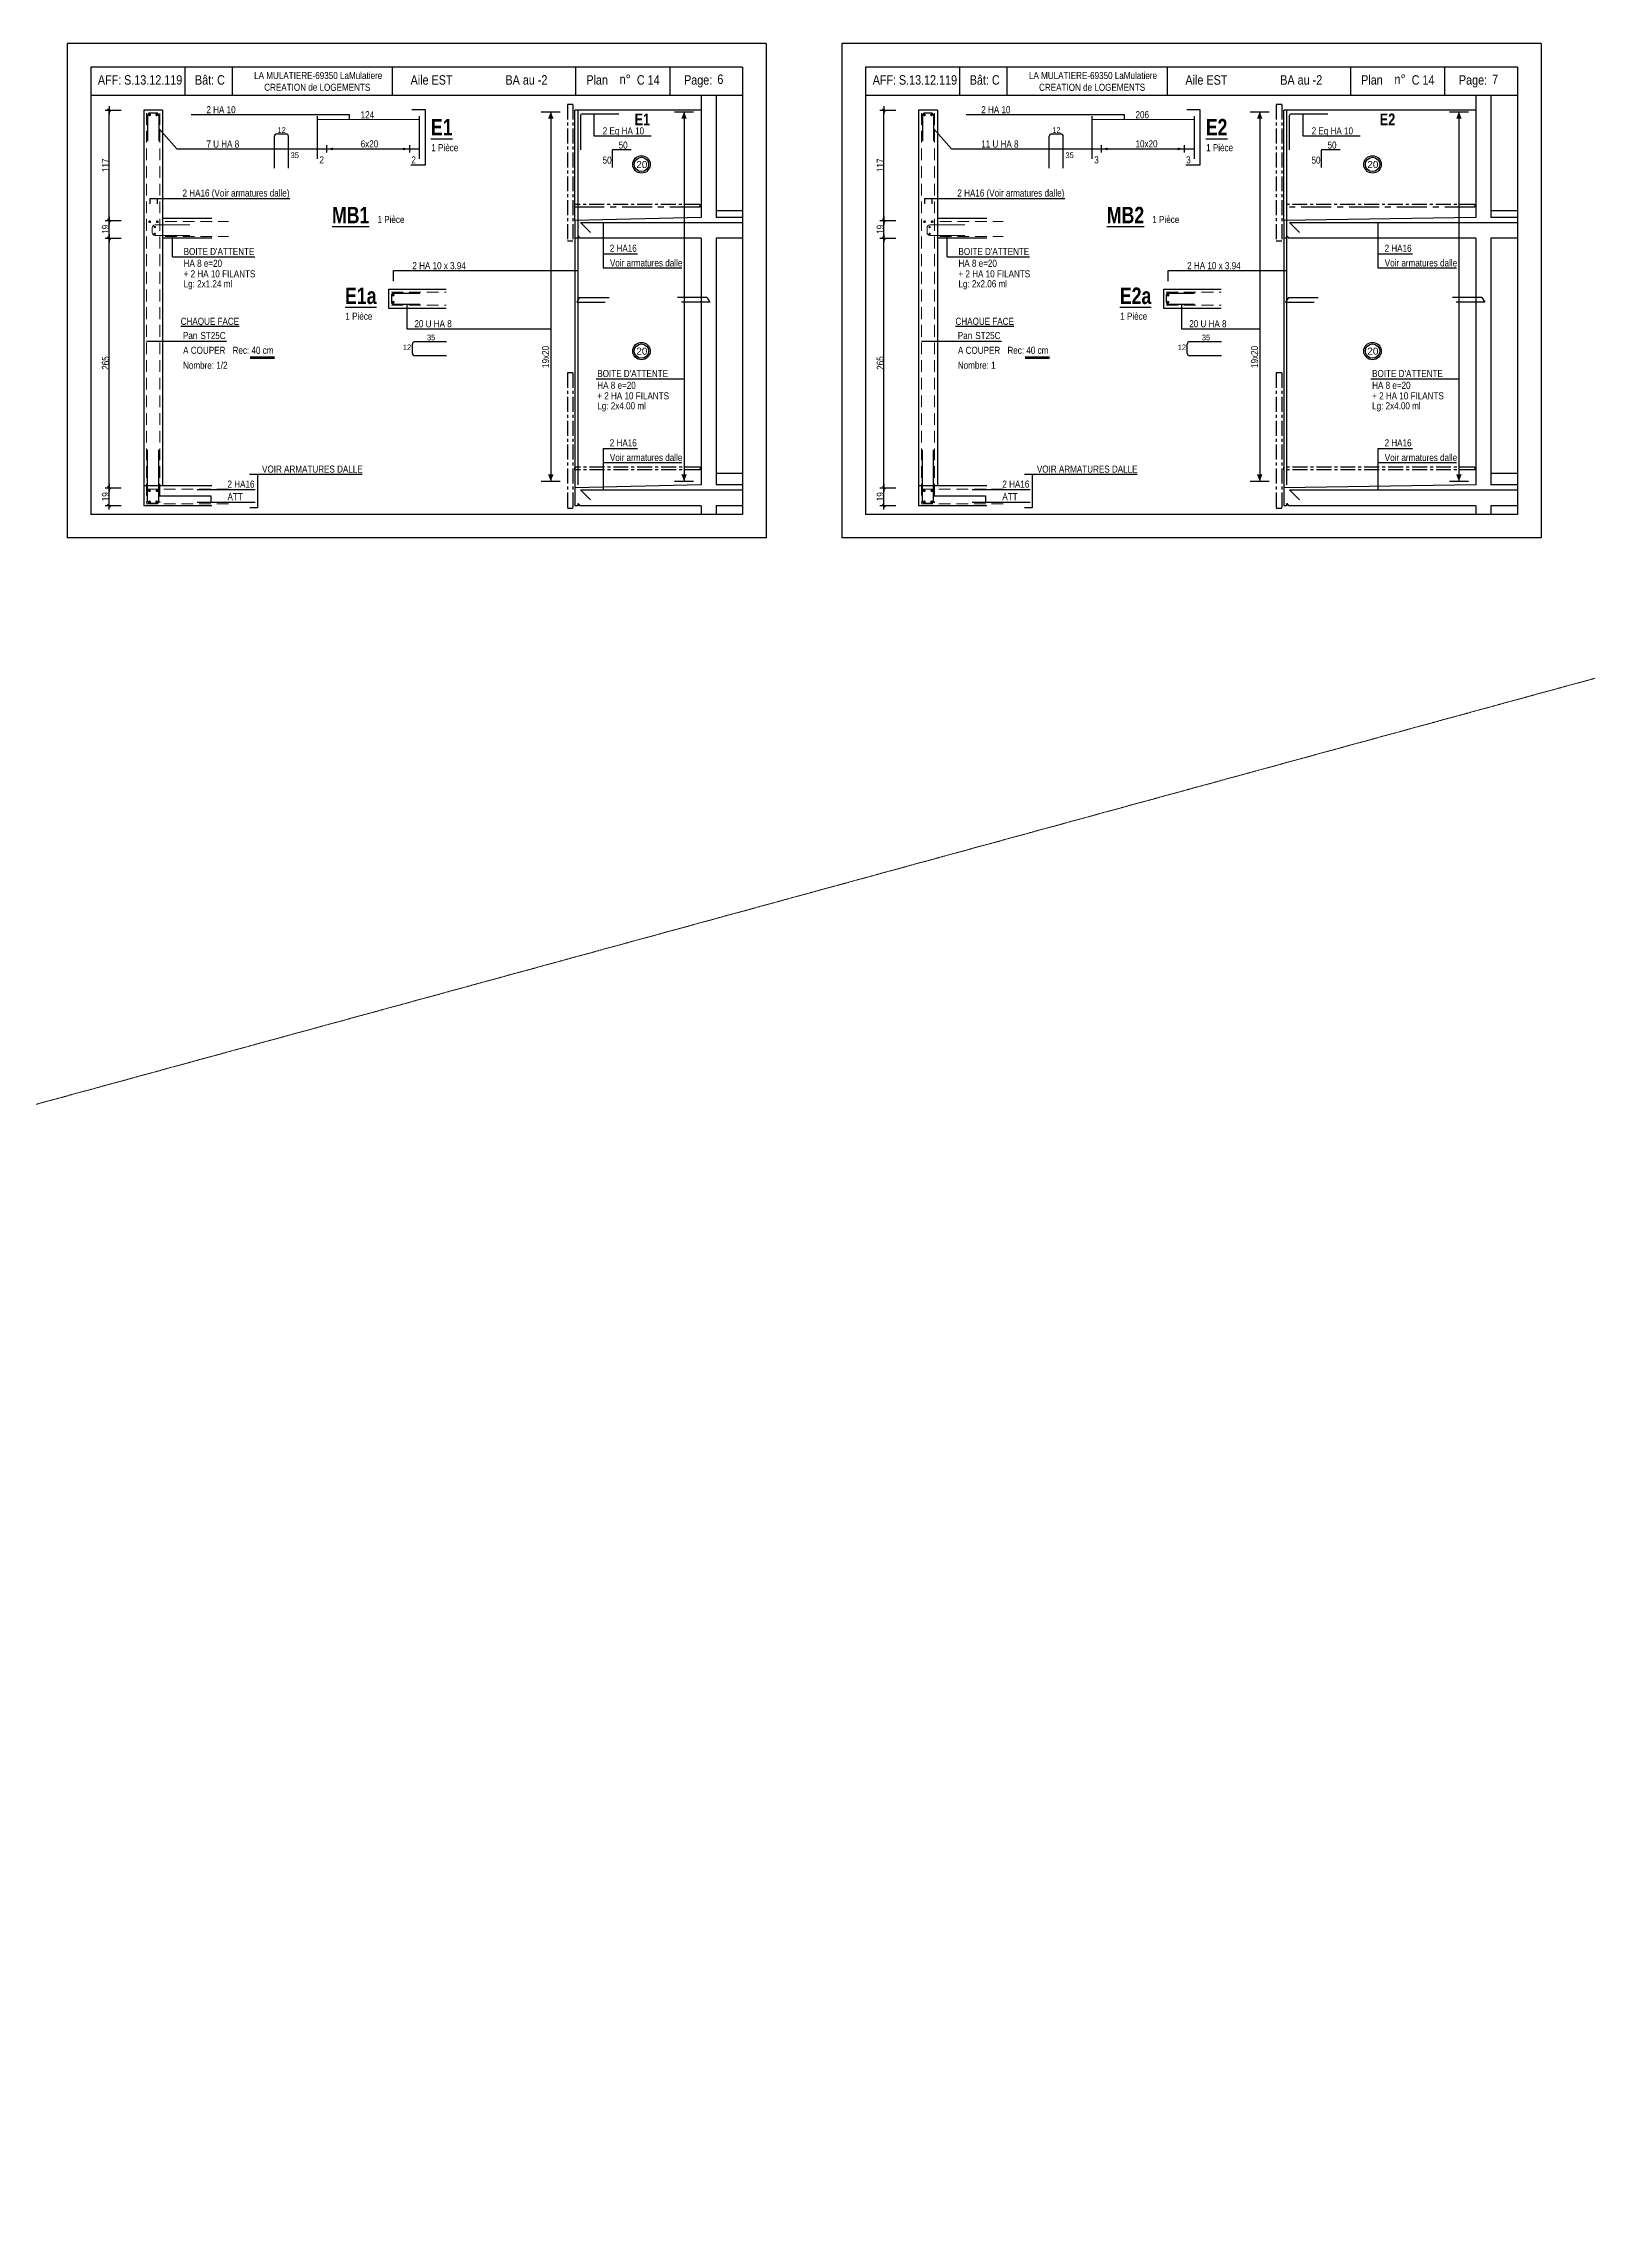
# Model space of a CAD drawing. Header units: metres. Extents: x -9927 to 45032, y -190416 to 12166.
# Drawn here: x 9135 to 12414, y -114534 to -109902 of the extents above; entities that cross this region are included whole.
import ezdxf

# ---------------------------------------------------------------- set-up
doc = ezdxf.new("R2010")
doc.units = ezdxf.units.M
doc.header["$PDMODE"] = 65
doc.linetypes.add('AXES', pattern=[50.8, 31.75, -6.35, 6.35, -6.35])
doc.linetypes.add('CACHE2', pattern=[0.1875, 0.125, -0.0625])
for name, color, linetype in [('01_cote_gen', 4, 'Continuous'), ('01_fenetres', 171, 'Continuous'), ('01_linteaux', 3, 'Continuous'), ('01_murs_coup', 5, 'Continuous'), ('01_sem', 42, 'Continuous'), ('01_texte', 230, 'Continuous'), ('01_tram_axes', 10, 'AXES'), ('AA_COTES', 2, 'Continuous')]:
    doc.layers.add(name, color=color, linetype=linetype)
doc.styles.add('ARIAL', font='arial.ttf')
doc.styles.add('impact', font='impact.ttf')
doc.styles.add('STYLE2', font='ARIALN.TTF')
doc.dimstyles.new('JB25', dxfattribs={"dimscale": 0.1, "dimtxt": 150, "dimasz": 17, "dimexe": 0.1, "dimexo": 0.1, "dimgap": 0.09, "dimtad": 1, "dimdec": 1, "dimlfac": 0.5, "dimdsep": 46, "dimtxsty": 'STYLE2', "dimblk1": 'BOND_G', "dimblk2": 'BOND_D', "dimsah": 1, "dimcen": 1.5, "dimdle": 0.01, "dimse1": 1, "dimse2": 1, "dimclrd": 4, "dimclre": 2, "dimclrt": 5, "dimadec": 0, "dimazin": 0, "dimtfac": 2.333333, "dimtdec": 1, "dimtix": 1, "dimtmove": 2, "dimatfit": 3, "dimldrblk": 'BOND_G', "dimfxl": 1, "dimtolj": 1, "dimtzin": 0, "dimarcsym": 0})

# ---------------------------------------------------------------- blocks, each defined once
blk = doc.blocks.new('BOND_G')
at = {"layer": 'AA_COTES', "color": 0}
for p, q in [((5, 0), (-5, 0)), ((1.8, 1.8), (-1.8, -1.8)), ((0, -5), (0, 15))]:
    blk.add_line(p, q, dxfattribs=at)
blk = doc.blocks.new('BOND_D')
at = {"layer": 'AA_COTES', "color": 0}
for p, q in [((5, 0), (-5, 0)), ((-1.8, -1.8), (1.8, 1.8)), ((0, 5), (0, -15))]:
    blk.add_line(p, q, dxfattribs=at)
blk = doc.blocks.new('*D932')
at = {"layer": '01_cote_gen', "color": 4, "lineweight": -2, "ltscale": 2, "transparency": 16777216}
blk.add_line((10919.7, -110881.7), (10919.7, -110847.1), dxfattribs=at)
at = {"layer": 'DEFPOINTS', "color": 0, "lineweight": 0, "ltscale": 2, "transparency": 16777216}
for p in [(10919.7, -110845.4), (10968.2, -110845.4), (10968.2, -110883.4)]:
    blk.add_point(p, dxfattribs=at)
at = {"layer": '01_cote_gen', "color": 4, "lineweight": -2, "ltscale": 2, "transparency": 16777216, "xscale": 1.7, "yscale": 1.7, "zscale": 1.7}
for name, p, rotation in [('BOND_D', (10919.7, -110845.4), 90), ('BOND_G', (10919.7, -110883.4), 270)]:
    blk.add_blockref(name, p, dxfattribs=dict(at, rotation=rotation))
at = {"layer": '01_cote_gen', "color": 5, "ltscale": 2, "transparency": 16777216, "insert": (10912.1, -110864.4), "char_height": 15, "attachment_point": 5, "rotation": 90, "style": 'STYLE2'}
blk.add_mtext('\\A1;19', dxfattribs=at)
blk = doc.blocks.new('*D933')
at = {"layer": '01_cote_gen', "color": 4, "lineweight": -2, "ltscale": 2, "transparency": 16777216}
blk.add_line((10919.7, -110313.7), (10919.7, -110279.1), dxfattribs=at)
at = {"layer": 'DEFPOINTS', "color": 0, "lineweight": 0, "ltscale": 2, "transparency": 16777216}
for p in [(10919.7, -110277.4), (10968.2, -110277.4), (10968.2, -110315.4)]:
    blk.add_point(p, dxfattribs=at)
at = {"layer": '01_cote_gen', "color": 4, "lineweight": -2, "ltscale": 2, "transparency": 16777216, "xscale": 1.7, "yscale": 1.7, "zscale": 1.7}
for name, p, rotation in [('BOND_D', (10919.7, -110277.4), 90), ('BOND_G', (10919.7, -110315.4), 270)]:
    blk.add_blockref(name, p, dxfattribs=dict(at, rotation=rotation))
at = {"layer": '01_cote_gen', "color": 5, "ltscale": 2, "transparency": 16777216, "insert": (10912.1, -110296.4), "char_height": 15, "attachment_point": 5, "rotation": 90, "style": 'STYLE2'}
blk.add_mtext('\\A1;19', dxfattribs=at)
blk = doc.blocks.new('*D934')
at = {"layer": '01_cote_gen', "color": 4, "lineweight": -2, "ltscale": 2, "transparency": 16777216}
blk.add_line((10919.7, -110843.7), (10919.7, -110317.1), dxfattribs=at)
at = {"layer": 'DEFPOINTS', "color": 0, "lineweight": 0, "ltscale": 2, "transparency": 16777216}
for p in [(10912.2, -110315.4), (10919.7, -110315.4), (10912.2, -110845.4)]:
    blk.add_point(p, dxfattribs=at)
at = {"layer": '01_cote_gen', "color": 4, "lineweight": -2, "ltscale": 2, "transparency": 16777216, "xscale": 1.7, "yscale": 1.7, "zscale": 1.7}
for name, p, rotation in [('BOND_D', (10919.7, -110315.4), 90), ('BOND_G', (10919.7, -110845.4), 270)]:
    blk.add_blockref(name, p, dxfattribs=dict(at, rotation=rotation))
at = {"layer": '01_cote_gen', "color": 5, "ltscale": 2, "transparency": 16777216, "insert": (10912.1, -110580.4), "char_height": 15, "attachment_point": 5, "rotation": 90, "style": 'STYLE2'}
blk.add_mtext('\\A1;265', dxfattribs=at)
blk = doc.blocks.new('*D935')
at = {"layer": '01_cote_gen', "color": 4, "lineweight": -2, "ltscale": 2, "transparency": 16777216}
blk.add_line((10919.7, -110275.7), (10919.7, -110045.1), dxfattribs=at)
at = {"layer": 'DEFPOINTS', "color": 0, "lineweight": 0, "ltscale": 2, "transparency": 16777216}
for p in [(10919.7, -110043.4), (11016.2, -110043.4), (10927.2, -110277.4)]:
    blk.add_point(p, dxfattribs=at)
at = {"layer": '01_cote_gen', "color": 4, "lineweight": -2, "ltscale": 2, "transparency": 16777216, "xscale": 1.7, "yscale": 1.7, "zscale": 1.7}
for name, p, rotation in [('BOND_D', (10919.7, -110043.4), 90), ('BOND_G', (10919.7, -110277.4), 270)]:
    blk.add_blockref(name, p, dxfattribs=dict(at, rotation=rotation))
at = {"layer": '01_cote_gen', "color": 5, "ltscale": 2, "transparency": 16777216, "insert": (10912.2, -110160.4), "char_height": 15, "attachment_point": 5, "rotation": 90, "style": 'STYLE2'}
blk.add_mtext('\\A1;117', dxfattribs=at)
blk = doc.blocks.new('*D936')
at = {"layer": '01_cote_gen', "color": 4, "lineweight": -2, "ltscale": 2, "transparency": 16777216}
blk.add_line((9273.7, -110881.7), (9273.7, -110847.1), dxfattribs=at)
at = {"layer": 'DEFPOINTS', "color": 0, "lineweight": 0, "ltscale": 2, "transparency": 16777216}
for p in [(9273.7, -110845.4), (9322.2, -110845.4), (9322.2, -110883.4)]:
    blk.add_point(p, dxfattribs=at)
at = {"layer": '01_cote_gen', "color": 4, "lineweight": -2, "ltscale": 2, "transparency": 16777216, "xscale": 1.7, "yscale": 1.7, "zscale": 1.7}
for name, p, rotation in [('BOND_D', (9273.7, -110845.4), 90), ('BOND_G', (9273.7, -110883.4), 270)]:
    blk.add_blockref(name, p, dxfattribs=dict(at, rotation=rotation))
at = {"layer": '01_cote_gen', "color": 5, "ltscale": 2, "transparency": 16777216, "insert": (9266.1, -110864.4), "char_height": 15, "attachment_point": 5, "rotation": 90, "style": 'STYLE2'}
blk.add_mtext('\\A1;19', dxfattribs=at)
blk = doc.blocks.new('*D937')
at = {"layer": '01_cote_gen', "color": 4, "lineweight": -2, "ltscale": 2, "transparency": 16777216}
blk.add_line((9273.7, -110313.7), (9273.7, -110279.1), dxfattribs=at)
at = {"layer": 'DEFPOINTS', "color": 0, "lineweight": 0, "ltscale": 2, "transparency": 16777216}
for p in [(9273.7, -110277.4), (9322.2, -110277.4), (9322.2, -110315.4)]:
    blk.add_point(p, dxfattribs=at)
at = {"layer": '01_cote_gen', "color": 4, "lineweight": -2, "ltscale": 2, "transparency": 16777216, "xscale": 1.7, "yscale": 1.7, "zscale": 1.7}
for name, p, rotation in [('BOND_D', (9273.7, -110277.4), 90), ('BOND_G', (9273.7, -110315.4), 270)]:
    blk.add_blockref(name, p, dxfattribs=dict(at, rotation=rotation))
at = {"layer": '01_cote_gen', "color": 5, "ltscale": 2, "transparency": 16777216, "insert": (9266.1, -110296.4), "char_height": 15, "attachment_point": 5, "rotation": 90, "style": 'STYLE2'}
blk.add_mtext('\\A1;19', dxfattribs=at)
blk = doc.blocks.new('*D938')
at = {"layer": '01_cote_gen', "color": 4, "lineweight": -2, "ltscale": 2, "transparency": 16777216}
blk.add_line((9273.7, -110843.7), (9273.7, -110317.1), dxfattribs=at)
at = {"layer": 'DEFPOINTS', "color": 0, "lineweight": 0, "ltscale": 2, "transparency": 16777216}
for p in [(9266.2, -110315.4), (9273.7, -110315.4), (9266.2, -110845.4)]:
    blk.add_point(p, dxfattribs=at)
at = {"layer": '01_cote_gen', "color": 4, "lineweight": -2, "ltscale": 2, "transparency": 16777216, "xscale": 1.7, "yscale": 1.7, "zscale": 1.7}
for name, p, rotation in [('BOND_D', (9273.7, -110315.4), 90), ('BOND_G', (9273.7, -110845.4), 270)]:
    blk.add_blockref(name, p, dxfattribs=dict(at, rotation=rotation))
at = {"layer": '01_cote_gen', "color": 5, "ltscale": 2, "transparency": 16777216, "insert": (9266.1, -110580.4), "char_height": 15, "attachment_point": 5, "rotation": 90, "style": 'STYLE2'}
blk.add_mtext('\\A1;265', dxfattribs=at)
blk = doc.blocks.new('*D939')
at = {"layer": '01_cote_gen', "color": 4, "lineweight": -2, "ltscale": 2, "transparency": 16777216}
blk.add_line((9273.7, -110275.7), (9273.7, -110045.1), dxfattribs=at)
at = {"layer": 'DEFPOINTS', "color": 0, "lineweight": 0, "ltscale": 2, "transparency": 16777216}
for p in [(9273.7, -110043.4), (9370.2, -110043.4), (9281.2, -110277.4)]:
    blk.add_point(p, dxfattribs=at)
at = {"layer": '01_cote_gen', "color": 4, "lineweight": -2, "ltscale": 2, "transparency": 16777216, "xscale": 1.7, "yscale": 1.7, "zscale": 1.7}
for name, p, rotation in [('BOND_D', (9273.7, -110043.4), 90), ('BOND_G', (9273.7, -110277.4), 270)]:
    blk.add_blockref(name, p, dxfattribs=dict(at, rotation=rotation))
at = {"layer": '01_cote_gen', "color": 5, "ltscale": 2, "transparency": 16777216, "insert": (9266.2, -110160.4), "char_height": 15, "attachment_point": 5, "rotation": 90, "style": 'STYLE2'}
blk.add_mtext('\\A1;117', dxfattribs=at)

msp = doc.modelspace()

# ---------------------------------------------------------------- linework, layer by layer
at = {"layer": '01_cote_gen', "linetype": 'CACHE2', "lineweight": 0}
msp.add_line((413.24, -114534.42), (17363.39, -109901.89), dxfattribs=at)
at = {"layer": '01_fenetres', "ltscale": 30}
for p, q in [((9234.72, -109951.89), (9234.72, -110901.89)), ((9234.72, -109951.89), (9234.72, -110901.89)), ((9234.72, -109951.89), (9234.72, -110901.89)), ((10619.72, -109951.89), (9234.72, -109951.89)), ((9434.72, -109951.89), (9434.72, -110011.89)), ((9535.22, -109951.89), (9535.22, -110011.89)), ((9875.39, -109951.89), (9875.39, -110011.89)), ((10265.59, -110011.89), (10265.59, -109951.89)), ((10465.59, -110011.89), (10465.59, -109951.89)), ((10619.72, -109951.89), (10619.72, -110901.89)), ((10880.72, -109951.89), (10880.72, -110901.89)), ((10880.72, -109951.89), (10880.72, -110901.89)), ((10880.72, -109951.89), (10880.72, -110901.89)), ((12265.72, -109951.89), (10880.72, -109951.89)), ((11080.72, -109951.89), (11080.72, -110011.89)), ((11181.22, -109951.89), (11181.22, -110011.89)), ((11521.39, -109951.89), (11521.39, -110011.89)), ((11911.59, -110011.89), (11911.59, -109951.89)), ((12111.59, -110011.89), (12111.59, -109951.89)), ((12265.72, -109951.89), (12265.72, -110901.89)), ((10619.72, -110011.89), (9234.72, -110011.89)), ((12265.72, -110011.89), (10880.72, -110011.89)), ((10619.72, -110901.89), (9234.72, -110901.89)), ((12265.72, -110901.89), (10880.72, -110901.89))]:
    msp.add_line(p, q, dxfattribs=at)
at = {"layer": '01_linteaux', "linetype": 'Continuous'}
for p, q in [((9355.44, -110054.43), (9355.44, -110109.43)), ((9374.44, -110049.43), (9360.44, -110049.43)), ((9379.44, -110054.43), (9379.44, -110109.43)), ((11001.44, -110054.43), (11001.44, -110109.43)), ((11020.44, -110049.43), (11006.44, -110049.43)), ((11025.44, -110054.43), (11025.44, -110109.43)), ((9625.07, -110166.33), (9625.07, -110098.74)), ((9630.07, -110093.74), (9649.69, -110093.74)), ((9654.69, -110166.33), (9654.69, -110098.74)), ((11271.07, -110166.33), (11271.07, -110098.74)), ((11276.07, -110093.74), (11295.69, -110093.74)), ((11300.69, -110166.33), (11300.69, -110098.74)), ((9873.64, -110436.69), (9873.64, -110450.69)), ((9878.64, -110431.69), (9933.64, -110431.69)), ((11519.64, -110436.69), (11519.64, -110450.69)), ((11524.64, -110431.69), (11579.64, -110431.69)), ((9878.64, -110455.69), (9933.64, -110455.69)), ((11524.64, -110455.69), (11579.64, -110455.69)), ((9918.17, -110559.9), (9918.17, -110540.28)), ((9990.76, -110535.28), (9923.17, -110535.28)), ((9990.76, -110564.9), (9923.17, -110564.9)), ((11564.17, -110559.9), (11564.17, -110540.28)), ((11636.76, -110535.28), (11569.17, -110535.28)), ((11636.76, -110564.9), (11569.17, -110564.9)), ((9355.44, -110874), (9355.44, -110764.61)), ((9379.44, -110874), (9379.44, -110764.61)), ((11001.44, -110874), (11001.44, -110764.61)), ((11025.44, -110874), (11025.44, -110764.61)), ((9374.44, -110879), (9360.44, -110879)), ((11020.44, -110879), (11006.44, -110879))]:
    msp.add_line(p, q, dxfattribs=at)
at = {"layer": '01_linteaux'}
for p, q in [((10531.3, -110043.43), (10263.3, -110043.43)), ((10263.3, -110277.43), (10263.3, -110043.43)), ((10269.3, -110043.43), (10269.3, -110839.43)), ((10274.99, -110056.08), (10274.99, -110127.35)), ((10279.99, -110051.08), (10356.49, -110051.08)), ((12177.3, -110043.43), (11769.3, -110043.43)), ((11769.3, -110277.43), (11769.3, -110043.43)), ((11775.3, -110043.43), (11775.3, -110839.43)), ((11780.99, -110056.08), (11780.99, -110127.35)), ((11785.99, -110051.08), (11862.49, -110051.08)), ((10342.33, -110129.47), (10342.33, -110165.11)), ((10344.83, -110126.97), (10383.08, -110126.97)), ((11848.33, -110129.47), (11848.33, -110165.11)), ((11850.83, -110126.97), (11889.08, -110126.97)), ((10275.39, -110282), (10296.39, -110303)), ((10275.39, -110282), (10619.72, -110282)), ((11781.39, -110282), (11802.39, -110303)), ((11781.39, -110282), (12265.72, -110282)), ((10263.3, -110315.43), (10263.3, -110845.43)), ((11769.3, -110315.43), (11769.3, -110845.43)), ((10273.15, -110441.43), (10267.15, -110451.24)), ((10267.15, -110451.24), (10327.89, -110451.24)), ((10273.15, -110441.43), (10335.98, -110441.43)), ((10544.33, -110441.43), (10481.5, -110441.43)), ((10550.33, -110451.24), (10489.59, -110451.24)), ((10544.33, -110441.43), (10550.33, -110451.24)), ((11779.15, -110441.43), (11773.15, -110451.24)), ((11773.15, -110451.24), (11833.89, -110451.24)), ((11779.15, -110441.43), (11841.98, -110441.43)), ((12190.33, -110441.43), (12127.5, -110441.43)), ((12196.33, -110451.24), (12135.59, -110451.24)), ((12190.33, -110441.43), (12196.33, -110451.24)), ((10275.39, -110850), (10296.39, -110871)), ((10275.39, -110850), (10619.72, -110850)), ((11781.39, -110850), (11802.39, -110871)), ((11781.39, -110850), (12265.72, -110850))]:
    msp.add_line(p, q, dxfattribs=at)
at = {"layer": '01_linteaux', "linetype": 'Continuous', "const_width": 3, "flags": 128}
for points in [[(9358.36, -110053.07, 1), (9361.36, -110053.07, 1)], [(9373.51, -110053.07, 1), (9376.51, -110053.07, 1)], [(11004.36, -110053.07, 1), (11007.36, -110053.07, 1)], [(11019.51, -110053.07, 1), (11022.51, -110053.07, 1)], [(9877.28, -110437.62, 1), (9877.28, -110434.62, 1)], [(11523.28, -110437.62, 1), (11523.28, -110434.62, 1)], [(9877.28, -110452.77, 1), (9877.28, -110449.77, 1)], [(11523.28, -110452.77, 1), (11523.28, -110449.77, 1)], [(9358.36, -110875.36, -1), (9361.36, -110875.36, -1)], [(9373.51, -110875.36, -1), (9376.51, -110875.36, -1)], [(11004.36, -110875.36, -1), (11007.36, -110875.36, -1)], [(11019.51, -110875.36, -1), (11022.51, -110875.36, -1)]]:
    msp.add_lwpolyline(points, format="xyb", close=True, dxfattribs=at)
at = {"layer": '01_linteaux', "linetype": 'Continuous'}
for centre, start, end in [((9360.44, -110054.43), 90, 180), ((9374.44, -110054.43), 360, 90), ((11006.44, -110054.43), 90, 180), ((11020.44, -110054.43), 360, 90), ((9630.07, -110098.74), 90, 180), ((9649.69, -110098.74), 0, 90), ((11276.07, -110098.74), 90, 180), ((11295.69, -110098.74), 0, 90), ((9878.64, -110436.69), 90, 180), ((11524.64, -110436.69), 90, 180), ((9878.64, -110450.69), 180, 270), ((11524.64, -110450.69), 180, 270), ((9923.17, -110540.28), 90, 180), ((9923.17, -110559.9), 180, 270), ((11569.17, -110540.28), 90, 180), ((11569.17, -110559.9), 180, 270), ((9360.44, -110874), 180, 270), ((9374.44, -110874), 270, 0), ((11006.44, -110874), 180, 270), ((11020.44, -110874), 270, 0)]:
    msp.add_arc(centre, 5, start, end, dxfattribs=at)
at = {"layer": '01_linteaux'}
for centre, radius in [((10279.99, -110056.08), 5), ((11785.99, -110056.08), 5), ((10344.83, -110129.47), 2.5), ((11850.83, -110129.47), 2.5)]:
    msp.add_arc(centre, radius, 90, 180, dxfattribs=at)
at = {"layer": '01_murs_coup'}
for p, q in [((10531.3, -110011.89), (10531.3, -110271.43)), ((10563.3, -110011.89), (10563.3, -110271.43)), ((12177.3, -110011.89), (12177.3, -110271.43)), ((12209.3, -110011.89), (12209.3, -110271.43)), ((9347.44, -110043.43), (9347.44, -110883.43)), ((9387.44, -110043.43), (9347.44, -110043.43)), ((9387.44, -110043.43), (9387.44, -110841.36)), ((10993.44, -110043.43), (10993.44, -110883.43)), ((11033.44, -110043.43), (10993.44, -110043.43)), ((11033.44, -110043.43), (11033.44, -110841.36)), ((9492.31, -110273.36), (9387.44, -110273.36)), ((10531.3, -110271.43), (10263.3, -110277.43)), ((10263.3, -110277.43), (10263.3, -110315.43)), ((10619.72, -110271.43), (10563.3, -110271.43)), ((11138.31, -110273.36), (11033.44, -110273.36)), ((12177.3, -110271.43), (11769.3, -110277.43)), ((11769.3, -110277.43), (11769.3, -110315.43)), ((12265.72, -110271.43), (12209.3, -110271.43)), ((9492.31, -110315.43), (9387.44, -110315.43)), ((10269.3, -110315.43), (10263.3, -110315.43)), ((10269.3, -110311.43), (10269.3, -110315.43)), ((10531.3, -110315.43), (10273.3, -110315.43)), ((10531.3, -110315.43), (10531.3, -110839.43)), ((10619.72, -110315.43), (10563.3, -110315.43)), ((10563.3, -110315.43), (10563.3, -110839.43)), ((11138.31, -110315.43), (11033.44, -110315.43)), ((11775.3, -110315.43), (11769.3, -110315.43)), ((11775.3, -110311.43), (11775.3, -110315.43)), ((12177.3, -110315.43), (11779.3, -110315.43)), ((12177.3, -110315.43), (12177.3, -110839.43)), ((12265.72, -110315.43), (12209.3, -110315.43)), ((12209.3, -110315.43), (12209.3, -110839.43)), ((9867.64, -110423.69), (9990.11, -110423.69)), ((9867.64, -110423.69), (9867.64, -110463.69)), ((11513.64, -110423.69), (11636.11, -110423.69)), ((11513.64, -110423.69), (11513.64, -110463.69)), ((9867.64, -110463.69), (9990.11, -110463.69)), ((11513.64, -110463.69), (11636.11, -110463.69)), ((9492.31, -110841.36), (9347.44, -110841.36)), ((10531.3, -110839.43), (10263.3, -110845.43)), ((10263.3, -110845.43), (10263.3, -110883.43)), ((10619.72, -110839.43), (10563.3, -110839.43)), ((10619.72, -110839.43), (10567.3, -110839.43)), ((11138.31, -110841.36), (10993.44, -110841.36)), ((12177.3, -110839.43), (11769.3, -110845.43)), ((11769.3, -110845.43), (11769.3, -110883.43)), ((12265.72, -110839.43), (12209.3, -110839.43)), ((12265.72, -110839.43), (12213.3, -110839.43)), ((9387.44, -110883.43), (9347.44, -110883.43)), ((9492.31, -110883.43), (9387.44, -110883.43)), ((10269.3, -110883.43), (10263.3, -110883.43)), ((10269.3, -110879.43), (10269.3, -110883.43)), ((10531.3, -110883.43), (10273.3, -110883.43)), ((10531.3, -110883.43), (10531.3, -110901.89)), ((10619.72, -110883.43), (10563.3, -110883.43)), ((10563.3, -110883.43), (10563.3, -110901.89)), ((11033.44, -110883.43), (10993.44, -110883.43)), ((11138.31, -110883.43), (11033.44, -110883.43)), ((11775.3, -110883.43), (11769.3, -110883.43)), ((11775.3, -110879.43), (11775.3, -110883.43)), ((12177.3, -110883.43), (11779.3, -110883.43)), ((12177.3, -110883.43), (12177.3, -110901.89)), ((12265.72, -110883.43), (12209.3, -110883.43)), ((12209.3, -110883.43), (12209.3, -110901.89))]:
    msp.add_line(p, q, dxfattribs=at)
for centre in [(10269.3, -110315.43), (11775.3, -110315.43), (10269.3, -110883.43), (11775.3, -110883.43)]:
    msp.add_arc(centre, 4, 0, 90, dxfattribs=at)
at = {"layer": '01_sem', "color": 2, "linetype": 'CACHE2', "lineweight": 0, "ltscale": 200}
for p, q in [((9353.44, -110049.43), (9353.44, -110877.43)), ((9381.44, -110049.43), (9381.44, -110877.43)), ((10999.44, -110049.43), (10999.44, -110877.43)), ((11027.44, -110049.43), (11027.44, -110877.43)), ((9392.73, -110280.07), (9527.31, -110280.07)), ((11038.73, -110280.07), (11173.31, -110280.07)), ((9392.73, -110311.5), (9527.31, -110311.5)), ((11038.73, -110311.5), (11173.31, -110311.5)), ((9873.64, -110429.69), (9990.11, -110429.69)), ((11519.64, -110429.69), (11636.11, -110429.69)), ((9873.64, -110457.69), (9990.11, -110457.69)), ((11519.64, -110457.69), (11636.11, -110457.69)), ((9352.7, -110848.07), (9527.31, -110848.07)), ((10998.7, -110848.07), (11173.31, -110848.07)), ((9352.7, -110879.5), (9527.31, -110879.5)), ((10998.7, -110879.5), (11173.31, -110879.5))]:
    msp.add_line(p, q, dxfattribs=at)
at = {"layer": '01_sem', "color": 2, "lineweight": 0, "ltscale": 7}
for p, q in [((9715.85, -110063.42), (9932.8, -110063.42)), ((11361.85, -110063.42), (11578.8, -110063.42)), ((9365.47, -110292.87), (9365.47, -110303.42)), ((9371.47, -110286.87), (9445.47, -110286.87)), ((11011.47, -110292.87), (11011.47, -110303.42)), ((11017.47, -110286.87), (11091.47, -110286.87)), ((9371.47, -110309.42), (9445.47, -110309.42)), ((11017.47, -110309.42), (11091.47, -110309.42))]:
    msp.add_line(p, q, dxfattribs=at)
at = {"layer": '01_sem', "color": 2, "lineweight": 0, "ltscale": 7, "flags": 128}
for points, const_width in [([(9358.59, -110280.3, 1), (9361.59, -110280.3, 1)], 3), ([(9369.74, -110291.48, 1), (9372.24, -110291.48, 1)], 2.5), ([(9374.86, -110280.3, 1), (9377.86, -110280.3, 1)], 3), ([(11004.59, -110280.3, 1), (11007.59, -110280.3, 1)], 3), ([(11015.74, -110291.48, 1), (11018.24, -110291.48, 1)], 2.5), ([(11020.86, -110280.3, 1), (11023.86, -110280.3, 1)], 3), ([(9369.67, -110306.08, 1), (9372.17, -110306.08, 1)], 2.5), ([(11015.67, -110306.08, 1), (11018.17, -110306.08, 1)], 2.5), ([(9357.94, -110851.56, 1), (9360.94, -110851.56, 1)], 3), ([(9374.22, -110851.56, 1), (9377.22, -110851.56, 1)], 3), ([(11003.94, -110851.56, 1), (11006.94, -110851.56, 1)], 3), ([(11020.22, -110851.56, 1), (11023.22, -110851.56, 1)], 3)]:
    msp.add_lwpolyline(points, format="xyb", close=True, dxfattribs=dict(at, const_width=const_width))
at = {"layer": '01_sem', "color": 2, "lineweight": 0, "ltscale": 7}
for centre, start, end in [((9371.47, -110292.87), 90, 180), ((11017.47, -110292.87), 90, 180), ((9371.47, -110303.42), 180, 270), ((11017.47, -110303.42), 180, 270)]:
    msp.add_arc(centre, 6, start, end, dxfattribs=at)
at = {"layer": '01_texte', "ltscale": 30}
for p, q in [((9184.72, -109901.89), (9184.72, -110951.89)), ((10669.72, -109901.89), (9184.72, -109901.89)), ((10669.72, -109901.89), (10669.72, -110951.89)), ((10830.72, -109901.89), (10830.72, -110951.89)), ((12315.72, -109901.89), (10830.72, -109901.89)), ((12315.72, -109901.89), (12315.72, -110951.89)), ((9448.44, -110052.77), (9784.86, -110052.77)), ((9715.85, -110056.27), (9715.85, -110146.77)), ((9784.86, -110063.42), (9784.86, -110052.77)), ((9917.24, -110041.91), (9944.93, -110041.91)), ((9932.8, -110056.27), (9932.8, -110146.77)), ((9944.93, -110041.91), (9944.93, -110160.41)), ((10191.96, -110046.6), (10232.28, -110046.6)), ((10212.12, -110046.6), (10212.12, -110831.59)), ((10475.14, -110046.6), (10515.46, -110046.6)), ((10495.3, -110046.6), (10495.3, -110831.59)), ((11094.44, -110052.77), (11430.86, -110052.77)), ((11361.85, -110056.27), (11361.85, -110146.77)), ((11430.86, -110063.42), (11430.86, -110052.77)), ((11563.24, -110041.91), (11590.93, -110041.91)), ((11578.8, -110056.27), (11578.8, -110146.77)), ((11590.93, -110041.91), (11590.93, -110160.41)), ((11697.96, -110046.6), (11738.28, -110046.6)), ((11718.12, -110046.6), (11718.12, -110831.59)), ((12121.14, -110046.6), (12161.46, -110046.6)), ((12141.3, -110046.6), (12141.3, -110831.59)), ((9379.44, -110081.93), (9417.6, -110125.63)), ((10212.12, -110078.44), (10212.12, -110576.47)), ((10495.3, -110078.44), (10495.3, -110576.47)), ((11025.44, -110081.93), (11063.6, -110125.63)), ((11718.12, -110078.44), (11718.12, -110576.47)), ((12141.3, -110078.44), (12141.3, -110576.47)), ((9417.6, -110125.63), (9932.8, -110125.63)), ((9735.56, -110117.57), (9735.56, -110133.2)), ((9911.71, -110117.57), (9911.71, -110133.2)), ((9944.93, -110160.41), (9915.11, -110160.41)), ((11063.6, -110125.63), (11578.8, -110125.63)), ((11381.56, -110117.57), (11381.56, -110133.2)), ((11557.71, -110117.57), (11557.71, -110133.2)), ((11590.93, -110160.41), (11561.11, -110160.41)), ((10191.96, -110831.59), (10232.28, -110831.59)), ((10475.14, -110831.59), (10515.46, -110831.59)), ((11697.96, -110831.59), (11738.28, -110831.59)), ((12121.14, -110831.59), (12161.46, -110831.59)), ((10669.72, -110951.89), (9184.72, -110951.89)), ((12315.72, -110951.89), (10830.72, -110951.89))]:
    msp.add_line(p, q, dxfattribs=at)
at = {"layer": '01_texte'}
for p, q in [((10303.72, -110051.08), (10303.72, -110097.69)), ((11809.72, -110051.08), (11809.72, -110097.69)), ((10303.72, -110097.69), (10425.27, -110097.69)), ((11809.72, -110097.69), (11931.27, -110097.69)), ((9360.16, -110230.92), (9658.1, -110230.92)), ((9360.16, -110230.92), (9360.16, -110242.27)), ((9375.88, -110230.92), (9375.88, -110242.27)), ((11006.16, -110230.92), (11304.1, -110230.92)), ((11006.16, -110230.92), (11006.16, -110242.27)), ((11021.88, -110230.92), (11021.88, -110242.27)), ((10323.39, -110282), (10323.39, -110378.38)), ((11969.39, -110282), (11969.39, -110378.38)), ((9408.47, -110354.82), (9408.47, -110309.42)), ((11054.47, -110354.82), (11054.47, -110309.42)), ((9408.47, -110354.82), (9583.26, -110354.82)), ((9877.88, -110406.59), (9877.88, -110384.01)), ((9877.88, -110384.01), (10269.3, -110384.01)), ((10323.39, -110348.22), (10396.36, -110348.22)), ((10323.39, -110378.38), (10490.39, -110378.38)), ((11054.47, -110354.82), (11229.26, -110354.82)), ((11523.88, -110406.59), (11523.88, -110384.01)), ((11523.88, -110384.01), (11775.3, -110384.01)), ((11969.39, -110348.22), (12042.36, -110348.22)), ((11969.39, -110378.38), (12136.39, -110378.38)), ((9906.14, -110455.69), (9906.14, -110507.94)), ((11552.14, -110455.69), (11552.14, -110507.94)), ((9906.14, -110507.94), (10212.12, -110507.94)), ((11552.14, -110507.94), (11718.12, -110507.94)), ((9353.44, -110533.65), (9523.32, -110533.65)), ((9625.5, -110567.83), (9573.75, -110567.83)), ((9625.5, -110571.14), (9573.75, -110571.14)), ((10999.44, -110533.65), (11169.32, -110533.65)), ((11271.5, -110567.83), (11219.75, -110567.83)), ((11271.5, -110571.14), (11219.75, -110571.14)), ((10308.48, -110614.02), (10495.3, -110614.02)), ((11954.48, -110614.02), (12141.3, -110614.02)), ((10323.39, -110761.66), (10396.36, -110761.66)), ((10323.39, -110761.66), (10323.39, -110850)), ((11969.39, -110761.66), (12042.36, -110761.66)), ((11969.39, -110761.66), (11969.39, -110850)), ((10323.39, -110791.81), (10490.39, -110791.81)), ((11969.39, -110791.81), (12136.39, -110791.81)), ((9461.19, -110849.22), (9584.36, -110849.22)), ((9572.31, -110816.38), (9588.98, -110816.38)), ((9588.98, -110816.38), (9588.98, -110888.26)), ((9588.98, -110816.38), (9811.61, -110816.38)), ((11107.19, -110849.22), (11230.36, -110849.22)), ((11218.31, -110816.38), (11234.98, -110816.38)), ((11234.98, -110816.38), (11234.98, -110888.26)), ((11234.98, -110816.38), (11457.61, -110816.38)), ((9379.44, -110862.56), (9489.9, -110862.56)), ((9461.19, -110875.89), (9584.36, -110875.89)), ((9489.9, -110862.56), (9489.9, -110875.89)), ((9588.98, -110888.26), (9572.79, -110888.26)), ((11025.44, -110862.56), (11135.9, -110862.56)), ((11107.19, -110875.89), (11230.36, -110875.89)), ((11135.9, -110862.56), (11135.9, -110875.89)), ((11234.98, -110888.26), (11218.79, -110888.26))]:
    msp.add_line(p, q, dxfattribs=at)
for centre, radius in [((10404.8, -110158.56), 18.51), ((10404.8, -110158.56), 15.21), ((11957.8, -110158.56), 18.51), ((11957.8, -110158.56), 15.21), ((10404.8, -110555.06), 18.51), ((10404.8, -110555.06), 15.21), ((11957.8, -110555.06), 18.51), ((11957.8, -110555.06), 15.21)]:
    msp.add_circle(centre, radius, dxfattribs=at)
at = {"layer": '01_texte', "ltscale": 30}
for points in [[(10212.12, -110046.6), (10206.22, -110061.67), (10212.12, -110061.67)], [(10212.12, -110046.6), (10218.02, -110061.67), (10212.12, -110061.67)], [(10495.3, -110046.6), (10489.4, -110061.67), (10495.3, -110061.67)], [(10495.3, -110046.6), (10501.2, -110061.67), (10495.3, -110061.67)], [(11718.12, -110046.6), (11712.22, -110061.67), (11718.12, -110061.67)], [(11718.12, -110046.6), (11724.02, -110061.67), (11718.12, -110061.67)], [(12141.3, -110046.6), (12135.4, -110061.67), (12141.3, -110061.67)], [(12141.3, -110046.6), (12147.2, -110061.67), (12141.3, -110061.67)], [(9735.56, -110125.63), (9749.39, -110122.87), (9749.39, -110125.63)], [(9735.56, -110125.63), (9749.39, -110128.38), (9749.39, -110125.63)], [(9911.71, -110125.63), (9897.89, -110122.87), (9897.89, -110125.63)], [(9911.71, -110125.63), (9897.89, -110128.38), (9897.89, -110125.63)], [(11381.56, -110125.63), (11395.39, -110122.87), (11395.39, -110125.63)], [(11381.56, -110125.63), (11395.39, -110128.38), (11395.39, -110125.63)], [(11557.71, -110125.63), (11543.89, -110122.87), (11543.89, -110125.63)], [(11557.71, -110125.63), (11543.89, -110128.38), (11543.89, -110125.63)], [(10212.12, -110831.72), (10206.22, -110816.65), (10212.12, -110816.65)], [(10212.12, -110831.72), (10218.02, -110816.65), (10212.12, -110816.65)], [(10495.3, -110831.72), (10489.4, -110816.65), (10495.3, -110816.65)], [(10495.3, -110831.72), (10501.2, -110816.65), (10495.3, -110816.65)], [(11718.12, -110831.72), (11712.22, -110816.65), (11718.12, -110816.65)], [(11718.12, -110831.72), (11724.02, -110816.65), (11718.12, -110816.65)], [(12141.3, -110831.72), (12135.4, -110816.65), (12141.3, -110816.65)], [(12141.3, -110831.72), (12147.2, -110816.65), (12141.3, -110816.65)]]:
    msp.add_solid(points, dxfattribs=at)
at = {"layer": '01_tram_axes'}
for p, q in [((10247.3, -110031.43), (10247.3, -110321.43)), ((10259.3, -110031.43), (10247.3, -110031.43)), ((10259.3, -110031.43), (10259.3, -110321.43)), ((11753.3, -110031.43), (11753.3, -110321.43)), ((11765.3, -110031.43), (11753.3, -110031.43)), ((11765.3, -110031.43), (11765.3, -110321.43)), ((10528.78, -110243.43), (10263.3, -110243.43)), ((12174.78, -110243.43), (11769.3, -110243.43)), ((10259.3, -110321.43), (10247.3, -110321.43)), ((11765.3, -110321.43), (11753.3, -110321.43)), ((10259.3, -110601.43), (10247.3, -110601.43)), ((10247.3, -110601.43), (10247.3, -110889.43)), ((10259.3, -110601.43), (10259.3, -110889.43)), ((11765.3, -110601.43), (11753.3, -110601.43)), ((11753.3, -110601.43), (11753.3, -110889.43)), ((11765.3, -110601.43), (11765.3, -110889.43)), ((10529.2, -110801.43), (10263.3, -110801.43)), ((10529.2, -110807.43), (10263.3, -110807.43)), ((12175.2, -110801.43), (11769.3, -110801.43)), ((12175.2, -110807.43), (11769.3, -110807.43)), ((10259.3, -110889.43), (10247.3, -110889.43)), ((11765.3, -110889.43), (11753.3, -110889.43))]:
    msp.add_line(p, q, dxfattribs=at)
at = {"layer": '01_tram_axes', "ltscale": 2}
for p, q in [((10263.3, -110249.43), (10263.3, -110243.43)), ((10528.78, -110249.43), (10263.3, -110249.43)), ((10528.78, -110243.43), (10528.78, -110249.43)), ((11769.3, -110249.43), (11769.3, -110243.43)), ((12174.78, -110249.43), (11769.3, -110249.43)), ((12174.78, -110243.43), (12174.78, -110249.43)), ((10619.72, -110257.43), (10563.3, -110257.43)), ((12265.72, -110257.43), (12209.3, -110257.43)), ((10263.3, -110807.43), (10263.3, -110801.43)), ((10529.2, -110801.43), (10529.2, -110807.43)), ((11769.3, -110807.43), (11769.3, -110801.43)), ((12175.2, -110801.43), (12175.2, -110807.43)), ((10619.72, -110815.43), (10563.3, -110815.43)), ((10619.72, -110815.43), (10567.3, -110815.43)), ((12265.72, -110815.43), (12209.3, -110815.43)), ((12265.72, -110815.43), (12213.3, -110815.43))]:
    msp.add_line(p, q, dxfattribs=at)

# ---------------------------------------------------------------- texts
at = {"layer": '01_texte'}
for s, height, style, p in [('AFF:', 20, 'STYLE2', (9250.02, -109989.04)), ('S.13.12.119', 20, 'STYLE2', (9305.68, -109989.04)), ('Bât: C', 20, 'STYLE2', (9456.18, -109989.04)), ('LA MULATIERE-69350 LaMulatiere', 15, 'STYLE2', (9581.92, -109977.17)), ('Aile EST', 20, 'STYLE2', (9914.31, -109989.04)), ('BA au -2', 20, 'STYLE2', (10115.78, -109989.04)), ('Plan', 20, 'STYLE2', (10287.63, -109989.04)), ('n%%D', 20, 'STYLE2', (10358.32, -109987.6)), (' C 14', 20, 'STYLE2', (10388.66, -109989.04)), ('Page:', 20, 'STYLE2', (10495.3, -109989.04)), ('6', 20, 'STYLE2', (10565.99, -109987.6)), ('AFF:', 20, 'STYLE2', (10896.02, -109989.04)), ('S.13.12.119', 20, 'STYLE2', (10951.68, -109989.04)), ('Bât: C', 20, 'STYLE2', (11102.18, -109989.04)), ('LA MULATIERE-69350 LaMulatiere', 15, 'STYLE2', (11227.92, -109977.17)), ('Aile EST', 20, 'STYLE2', (11560.31, -109989.04)), ('BA au -2', 20, 'STYLE2', (11761.78, -109989.04)), ('Plan', 20, 'STYLE2', (11933.63, -109989.04)), ('n%%D', 20, 'STYLE2', (12004.32, -109987.6)), (' C 14', 20, 'STYLE2', (12034.66, -109989.04)), ('Page:', 20, 'STYLE2', (12141.3, -109989.04)), ('7', 20, 'STYLE2', (12211.99, -109987.6)), ('CREATION de LOGEMENTS', 15, 'STYLE2', (9603.4, -110002.18)), ('CREATION de LOGEMENTS', 15, 'STYLE2', (11249.4, -110002.18)), ('2 HA 10', 15, 'STYLE2', (9480.57, -110049.82)), ('124', 15, 'STYLE2', (9808.29, -110060.51)), ('%%UE1', 35, 'impact', (9957.55, -110097)), (' E1', 25, 'impact', (10382.76, -110075.44)), ('2 HA 10', 15, 'STYLE2', (11126.57, -110049.82)), ('206', 15, 'STYLE2', (11454.29, -110060.51)), ('%%UE2', 35, 'impact', (11603.55, -110097)), (' E2', 25, 'impact', (11965.76, -110075.44)), ('7 U HA 8', 15, 'STYLE2', (9480.57, -110122.67)), ('12', 12, 'STYLE2', (9631.66, -110091.5)), ('6x20', 15, 'STYLE2', (9808.29, -110122.33)), ('1 Pièce', 15, 'STYLE2', (9958.29, -110130.45)), ('2 Eq HA 10', 15, 'STYLE2', (10322.48, -110094.74)), ('50', 15, 'STYLE2', (10356.22, -110124.89)), ('11 U HA 8', 15, 'STYLE2', (11126.57, -110122.67)), ('12', 12, 'STYLE2', (11277.66, -110091.5)), ('10x20', 15, 'STYLE2', (11454.29, -110122.33)), ('1 Pièce', 15, 'STYLE2', (11604.29, -110130.45)), ('2 Eq HA 10', 15, 'STYLE2', (11828.48, -110094.74)), ('50', 15, 'STYLE2', (11862.22, -110124.89)), ('2', 15, 'STYLE2', (9720.62, -110156.28)), ('2', 15, 'STYLE2', (9915.95, -110156.28)), ('50', 15, 'STYLE2', (10322.22, -110156.89)), ('20', 15, 'ARIAL', (10393.88, -110166.14)), ('3', 15, 'STYLE2', (11366.62, -110156.28)), ('3', 15, 'STYLE2', (11561.95, -110156.28)), ('50', 15, 'STYLE2', (11828.22, -110156.89)), ('20', 15, 'ARIAL', (11946.88, -110166.14)), ('2 HA16 (Voir armatures dalle)', 15, 'STYLE2', (9429.83, -110226.81)), ('%%UMB1', 35, 'impact', (9747.39, -110283.63)), ('2 HA16 (Voir armatures dalle)', 15, 'STYLE2', (11075.83, -110226.81)), ('%%UMB2', 35, 'impact', (11393.39, -110283.63)), ('1 Pièce', 15, 'STYLE2', (9843.98, -110283.02)), ('1 Pièce', 15, 'STYLE2', (11489.98, -110283.02)), ("BOITE D'ATTENTE", 15, 'STYLE2', (9432.19, -110350.94)), ('2 HA16', 15, 'STYLE2', (10337.42, -110344.11)), ("BOITE D'ATTENTE", 15, 'STYLE2', (11078.19, -110350.94)), ('2 HA16', 15, 'STYLE2', (11983.42, -110344.11)), ('+ 2 HA 10 FILANTS', 15, 'STYLE2', (9432.19, -110398.39)), ('HA 8 e=20', 15, 'STYLE2', (9432.19, -110376.09)), ('2 HA 10 x 3.94', 15, 'STYLE2', (9918.03, -110381.05)), ('Voir armatures dalle', 15, 'STYLE2', (10337.78, -110375.21)), ('+ 2 HA 10 FILANTS', 15, 'STYLE2', (11078.19, -110398.39)), ('HA 8 e=20', 15, 'STYLE2', (11078.19, -110376.09)), ('2 HA 10 x 3.94', 15, 'STYLE2', (11564.03, -110381.05)), ('Voir armatures dalle', 15, 'STYLE2', (11983.78, -110375.21)), ('Lg: 2x1.24 ml', 15, 'STYLE2', (9432.19, -110419.53)), ('%%UE1a', 35, 'impact', (9775.05, -110455.02)), ('Lg: 2x2.06 ml', 15, 'STYLE2', (11078.19, -110419.53)), ('%%UE2a', 35, 'impact', (11421.05, -110455.02)), ('%%UCHAQUE FACE', 15, 'STYLE2', (9425.93, -110499.32)), ('1 Pièce', 15, 'STYLE2', (9775.78, -110488.47)), ('%%UCHAQUE FACE', 15, 'STYLE2', (11071.93, -110499.32)), ('1 Pièce', 15, 'STYLE2', (11421.78, -110488.47)), (' Pan ', 15, 'STYLE2', (9425.93, -110529.53)), ('ST25C', 15, 'STYLE2', (9467.94, -110529.53)), ('20 U HA 8', 15, 'STYLE2', (9922.43, -110504.43)), (' Pan ', 15, 'STYLE2', (11071.93, -110529.53)), ('ST25C', 15, 'STYLE2', (11113.94, -110529.53)), ('20 U HA 8', 15, 'STYLE2', (11568.43, -110504.43)), ('A COUPER', 15, 'STYLE2', (9431.13, -110560.81)), ('Nombre: 1/2', 15, 'STYLE2', (9430.85, -110592.72)), ('Rec: 40 cm', 15, 'STYLE2', (9536.17, -110560.81)), ('12', 12, 'STYLE2', (9897.99, -110553.08)), ('20', 15, 'ARIAL', (10393.88, -110562.64)), ('A COUPER', 15, 'STYLE2', (11077.13, -110560.81)), ('Nombre: 1', 15, 'STYLE2', (11076.85, -110592.72)), ('Rec: 40 cm', 15, 'STYLE2', (11182.17, -110560.81)), ('12', 12, 'STYLE2', (11543.99, -110553.08)), ('20', 15, 'ARIAL', (11946.88, -110562.64)), ("BOITE D'ATTENTE", 15, 'STYLE2', (10310.93, -110610.15)), ('HA 8 e=20', 15, 'STYLE2', (10310.93, -110635.3)), ("BOITE D'ATTENTE", 15, 'STYLE2', (11956.93, -110610.15)), ('HA 8 e=20', 15, 'STYLE2', (11956.93, -110635.3)), ('+ 2 HA 10 FILANTS', 15, 'STYLE2', (10310.93, -110657.6)), ('Lg: 2x4.00 ml', 15, 'STYLE2', (10310.93, -110678.74)), ('+ 2 HA 10 FILANTS', 15, 'STYLE2', (11956.93, -110657.6)), ('Lg: 2x4.00 ml', 15, 'STYLE2', (11956.93, -110678.74)), ('2 HA16', 15, 'STYLE2', (10337.42, -110757.54)), ('2 HA16', 15, 'STYLE2', (11983.42, -110757.54)), ('VOIR ARMATURES DALLE', 15, 'STYLE2', (9598.78, -110813.21)), ('Voir armatures dalle', 15, 'STYLE2', (10337.78, -110788.64)), ('VOIR ARMATURES DALLE', 15, 'STYLE2', (11244.78, -110813.21)), ('Voir armatures dalle', 15, 'STYLE2', (11983.78, -110788.64)), ('2 HA16', 15, 'STYLE2', (9525.42, -110845.11)), ('2 HA16', 15, 'STYLE2', (11171.42, -110845.11)), ('ATT', 15, 'STYLE2', (9525.42, -110871.77)), ('ATT', 15, 'STYLE2', (11171.42, -110871.77))]:
    msp.add_text(s, height=height, dxfattribs=dict(at, style=style)).set_placement(p)
at = {"layer": '01_texte', "ltscale": 30, "style": 'STYLE2'}
for p in [(9659.5, -110145.02), (11305.5, -110145.02), (9949.31, -110532.15), (11595.31, -110532.15)]:
    msp.add_text('35', height=12, dxfattribs=at).set_placement(p)
at = {"layer": '01_texte', "style": 'STYLE2'}
for p in [(10208.51, -110590.88), (11714.51, -110590.88)]:
    msp.add_text('19x20', height=15, rotation=90, dxfattribs=at).set_placement(p)

# ---------------------------------------------------------------- dimensions: what is measured, and where the dimension line sits
at = {"layer": '01_cote_gen', "ltscale": 2}
for base, p1, p2, picture, middle in [((9273.74, -110043.43), (9281.24, -110277.43), (9370.24, -110043.43), '*D939', (9266.2, -110160.43)), ((10919.74, -110043.43), (10927.24, -110277.43), (11016.24, -110043.43), '*D935', (10912.2, -110160.43)), ((9273.74, -110277.43), (9322.24, -110315.43), (9322.24, -110277.43), '*D937', (9266.08, -110296.43)), ((10919.74, -110277.43), (10968.24, -110315.43), (10968.24, -110277.43), '*D933', (10912.08, -110296.43)), ((9273.74, -110315.43), (9266.24, -110845.43), (9266.24, -110315.43), '*D938', (9266.08, -110580.43)), ((10919.74, -110315.43), (10912.24, -110845.43), (10912.24, -110315.43), '*D934', (10912.08, -110580.43)), ((9273.74, -110845.43), (9322.24, -110883.43), (9322.24, -110845.43), '*D936', (9266.08, -110864.43)), ((10919.74, -110845.43), (10968.24, -110883.43), (10968.24, -110845.43), '*D932', (10912.08, -110864.43))]:
    dim = msp.add_linear_dim(base=base, p1=p1, p2=p2, angle=90, dimstyle='JB25', dxfattribs=at)
    dim.commit()
    dim.dimension.update_dxf_attribs({"geometry": picture, "text_midpoint": middle})

doc.saveas('drawing.dxf')
